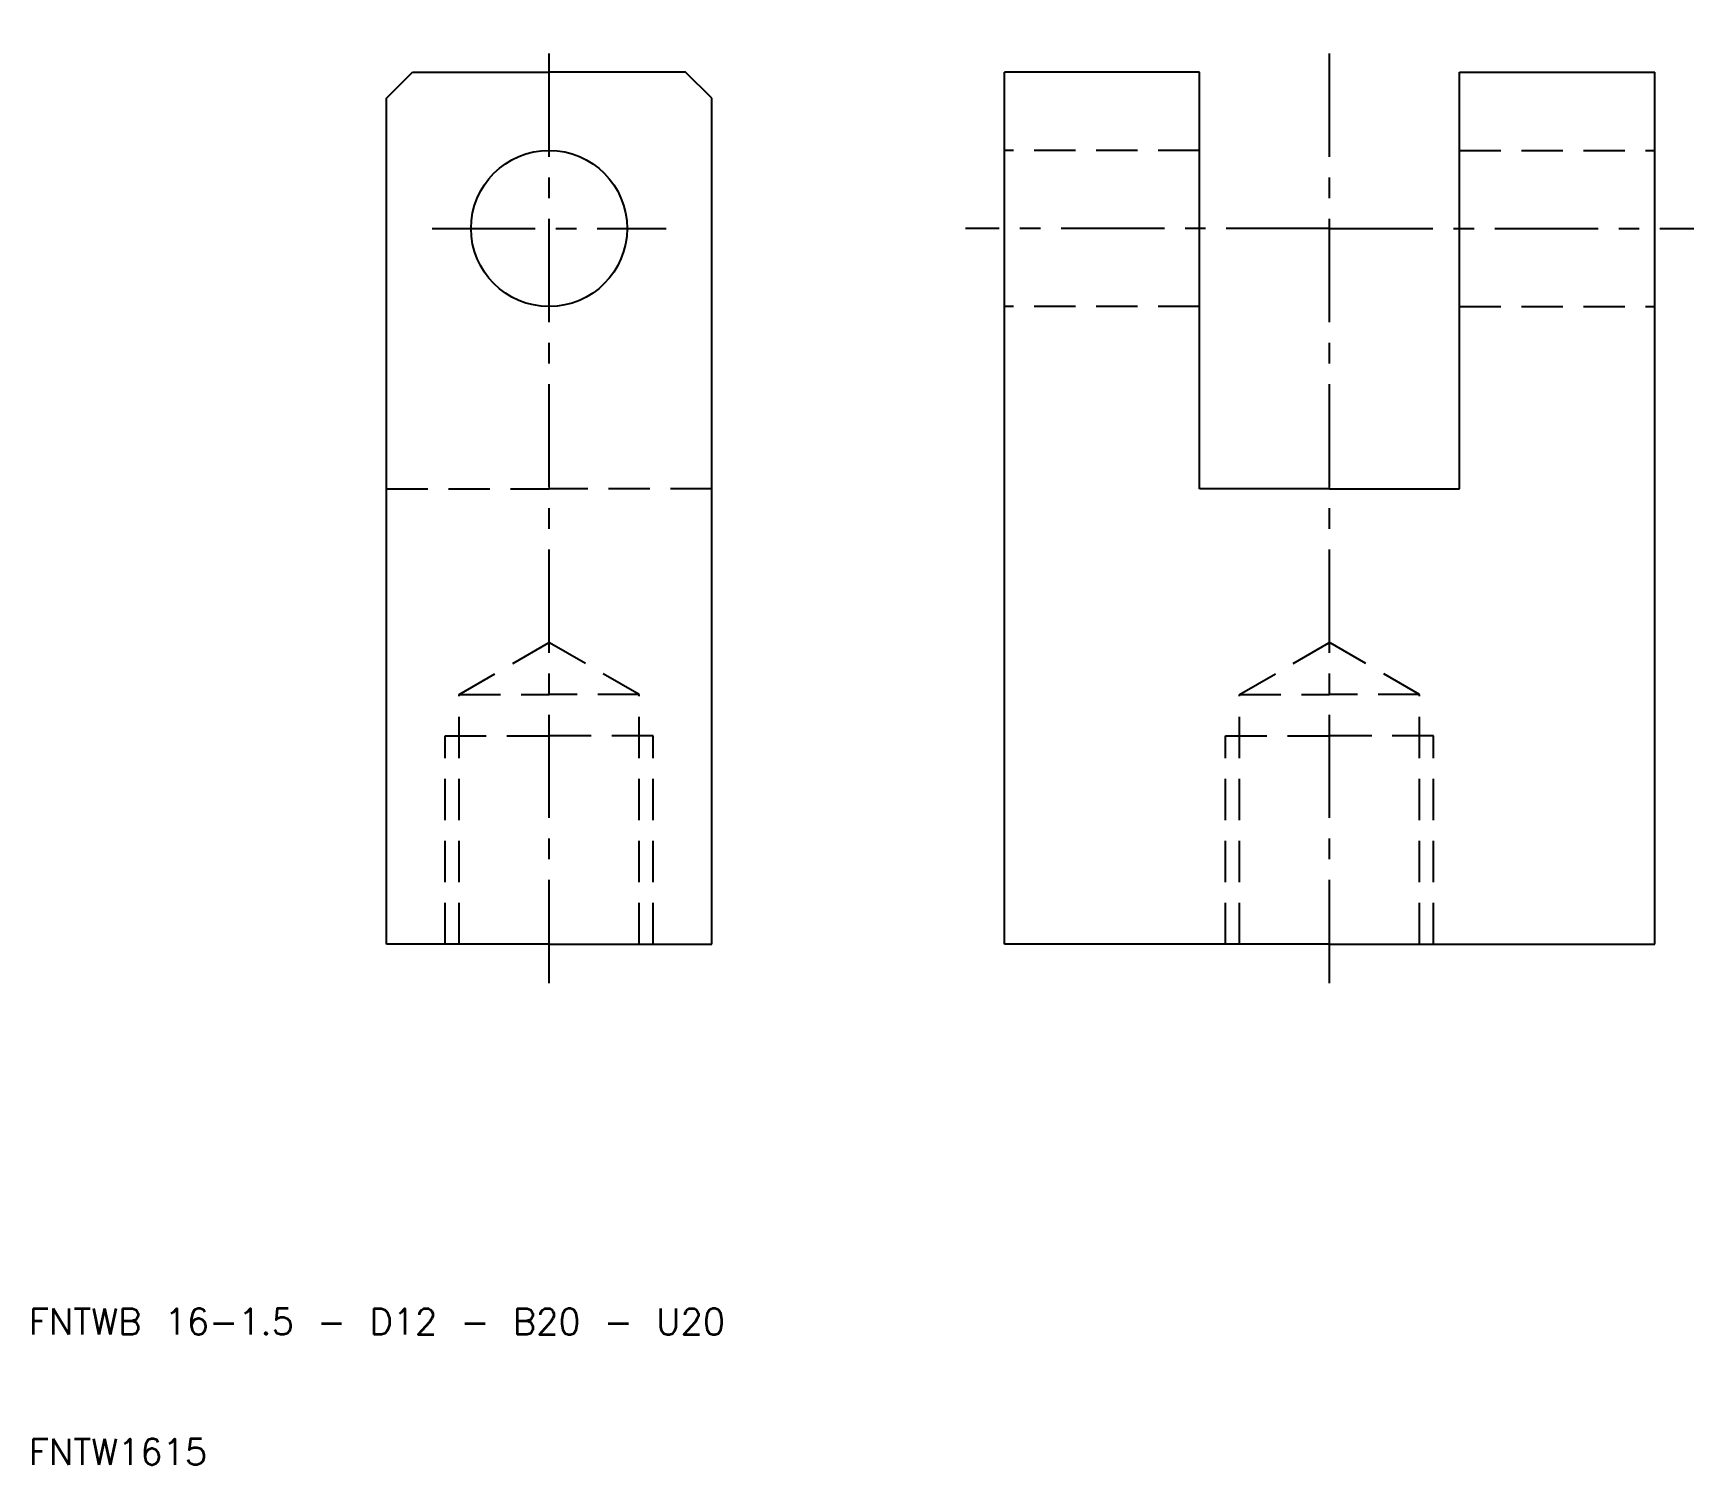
# Model space of a CAD drawing. Extents: x 10 to 138, y 10 to 120.
import ezdxf

# ---------------------------------------------------------------- set-up
doc = ezdxf.new("R2010")
doc.units = 0
doc.header["$LTSCALE"] = 0.25
doc.linetypes.add('CENTER', pattern=[50.8, 31.75, -6.35, 6.35, -6.35])
doc.linetypes.add('DASHED', pattern=[19.05, 12.7, -6.35])
doc.layers.get('0').update_dxf_attribs({"linetype": 'CONTINUOUS'})
doc.layers.add('CENTER', color=1, linetype='CENTER')
doc.styles.get("Standard").update_dxf_attribs({"font": 'txt.shx', "bigfont": 'extfont.shx'})

msp = doc.modelspace()

# ---------------------------------------------------------------- linework, layer by layer
for p, q in [((37.5, 115), (39.5, 117)), ((39.5, 117), (50, 117)), ((60.5, 117), (50, 117)), ((62.5, 115), (60.5, 117)), ((85, 50), (85, 117)), ((100, 117), (85, 117)), ((100, 85), (100, 117)), ((120, 85), (120, 117)), ((120, 117), (135, 117)), ((135, 50), (135, 117)), ((37.5, 50), (37.5, 115)), ((62.5, 50), (62.5, 115)), ((110, 85), (100, 85)), ((110, 85), (120, 85)), ((50, 50), (37.5, 50)), ((50, 50), (62.5, 50)), ((110, 50), (85, 50)), ((110, 50), (135, 50))]:
    msp.add_line(p, q)
at = {"color": 3, "linetype": 'DASHED'}
for p, q in [((100, 111), (85, 111)), ((120, 111), (135, 111)), ((100, 99), (85, 99)), ((120, 99), (135, 99)), ((37.5, 85), (50, 85)), ((62.5, 85), (50, 85)), ((43.0825, 69.2), (50, 73.1938)), ((56.9175, 69.2), (50, 73.1938)), ((103.0825, 69.2), (110, 73.1938)), ((116.9175, 69.2), (110, 73.1938)), ((43.0825, 50), (43.0825, 69.2)), ((43.0825, 69.2), (50, 69.2)), ((56.9175, 69.2), (50, 69.2)), ((56.9175, 50), (56.9175, 69.2)), ((103.0825, 50), (103.0825, 69.2)), ((103.0825, 69.2), (110, 69.2)), ((116.9175, 69.2), (110, 69.2)), ((116.9175, 50), (116.9175, 69.2)), ((42, 50), (42, 66)), ((42, 66), (50, 66)), ((58, 66), (50, 66)), ((58, 50), (58, 66)), ((102, 50), (102, 66)), ((102, 66), (110, 66)), ((118, 66), (110, 66)), ((118, 50), (118, 66))]:
    msp.add_line(p, q, dxfattribs=at)
msp.add_circle((50, 105), 6)
at = {"layer": 'CENTER', "color": 1, "linetype": 'CENTER'}
for p, q in [((50, 47), (50, 120)), ((110, 47), (110, 120)), ((41, 105), (59, 105)), ((110, 105), (82, 105)), ((110, 105), (138, 105))]:
    msp.add_line(p, q, dxfattribs=at)

# ---------------------------------------------------------------- texts
for s, p in [('FNTWB 16-1.5 - D12 - B20 - U20', (10, 20)), ('FNTW1615', (10, 10))]:
    msp.add_text(s, height=2).set_placement(p)

doc.saveas('drawing.dxf')
